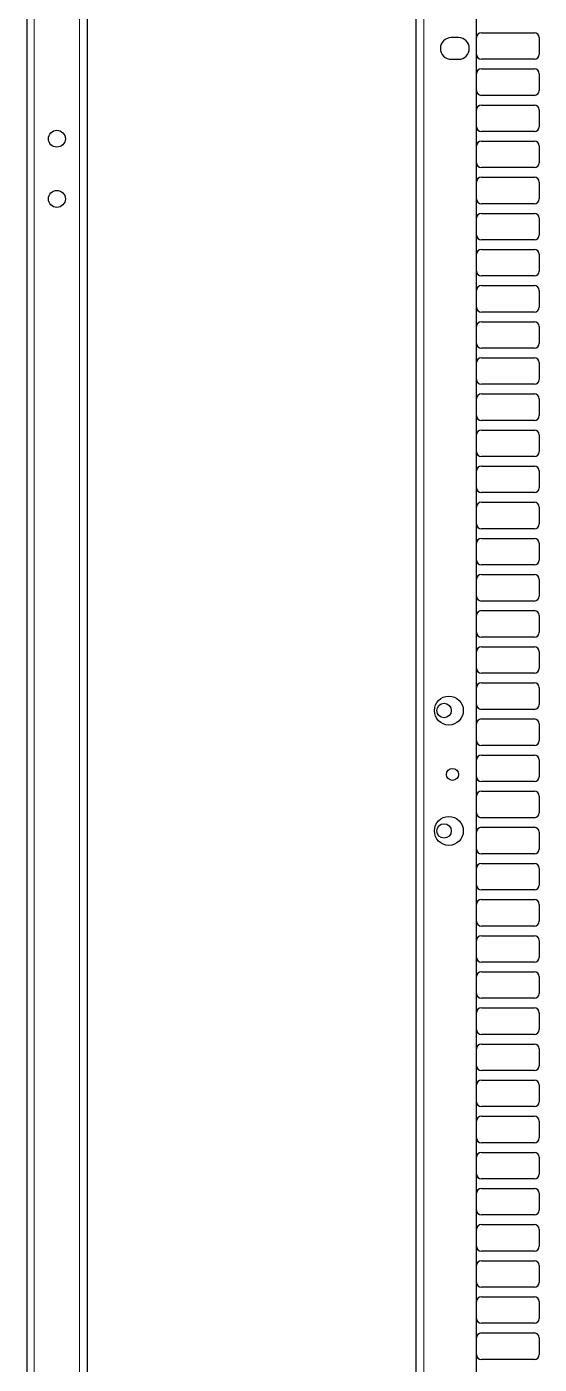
# Model space of a CAD drawing. Header units: millimetres. Extents: x -1039 to 1236, y -456 to 1988.
# Drawn here: x 124 to 336, y 252 to 808 of the extents above; entities that cross this region are included whole.
import ezdxf

# ---------------------------------------------------------------- set-up
doc = ezdxf.new("R2010")
doc.units = ezdxf.units.MM

msp = doc.modelspace()

# ---------------------------------------------------------------- linework, layer by layer
at = {"color": 8, "linetype": 'Continuous', "lineweight": 18}
for p, q in [((126.7, 1840.06), (126.7, -219.31)), ((145.5, -234.46), (145.5, 1840.06)), ((288.33, -242.94), (288.33, 1810.86))]:
    msp.add_line(p, q, dxfattribs=at)
at = {"color": 7, "linetype": 'Continuous', "lineweight": 25}
for p, q in [((148.6, 1840.06), (148.6, -231.56)), ((285.23, -242.94), (285.23, 1840.06)), ((123.6, 1810.86), (123.6, -223.94)), ((310.23, -242.94), (310.23, 1810.86)), ((302.73, 803.06), (299.73, 803.06)), ((312.23, 805.06), (334.23, 805.06)), ((336.23, 803.06), (336.23, 796.06)), ((299.73, 794.06), (302.73, 794.06)), ((334.23, 794.06), (312.23, 794.06)), ((312.23, 790.06), (334.23, 790.06)), ((336.23, 788.06), (336.23, 781.06)), ((334.23, 779.06), (312.23, 779.06)), ((312.23, 775.06), (334.23, 775.06)), ((336.23, 773.06), (336.23, 766.06)), ((334.23, 764.06), (312.23, 764.06)), ((312.23, 760.06), (334.23, 760.06)), ((336.23, 758.06), (336.23, 751.06)), ((334.23, 749.06), (312.23, 749.06)), ((312.23, 745.06), (334.23, 745.06)), ((336.23, 743.06), (336.23, 736.06)), ((334.23, 734.06), (312.23, 734.06)), ((312.23, 730.06), (334.23, 730.06)), ((336.23, 728.06), (336.23, 721.06)), ((334.23, 719.06), (312.23, 719.06)), ((312.23, 715.06), (334.23, 715.06)), ((336.23, 713.06), (336.23, 706.06)), ((334.23, 704.06), (312.23, 704.06)), ((312.23, 700.06), (334.23, 700.06)), ((336.23, 698.06), (336.23, 691.06)), ((334.23, 689.06), (312.23, 689.06)), ((312.23, 685.06), (334.23, 685.06)), ((336.23, 683.06), (336.23, 676.06)), ((334.23, 674.06), (312.23, 674.06)), ((312.23, 670.06), (334.23, 670.06)), ((336.23, 668.06), (336.23, 661.06)), ((334.23, 659.06), (312.23, 659.06)), ((312.23, 655.06), (334.23, 655.06)), ((336.23, 653.06), (336.23, 646.06)), ((334.23, 644.06), (312.23, 644.06)), ((312.23, 640.06), (334.23, 640.06)), ((336.23, 638.06), (336.23, 631.06)), ((334.23, 629.06), (312.23, 629.06)), ((312.23, 625.06), (334.23, 625.06)), ((336.23, 623.06), (336.23, 616.06)), ((334.23, 614.06), (312.23, 614.06)), ((312.23, 610.06), (334.23, 610.06)), ((336.23, 608.06), (336.23, 601.06)), ((334.23, 599.06), (312.23, 599.06)), ((312.23, 595.06), (334.23, 595.06)), ((336.23, 593.06), (336.23, 586.06)), ((334.23, 584.06), (312.23, 584.06)), ((312.23, 580.06), (334.23, 580.06)), ((336.23, 578.06), (336.23, 571.06)), ((334.23, 569.06), (312.23, 569.06)), ((312.23, 565.06), (334.23, 565.06)), ((336.23, 563.06), (336.23, 556.06)), ((334.23, 554.06), (312.23, 554.06)), ((312.23, 550.06), (334.23, 550.06)), ((336.23, 548.06), (336.23, 541.06)), ((334.23, 539.06), (312.23, 539.06)), ((312.23, 535.06), (334.23, 535.06)), ((336.23, 533.06), (336.23, 526.06)), ((334.23, 524.06), (312.23, 524.06)), ((312.23, 520.06), (334.23, 520.06)), ((336.23, 518.06), (336.23, 511.06)), ((334.23, 509.06), (312.23, 509.06)), ((312.23, 505.06), (334.23, 505.06)), ((336.23, 503.06), (336.23, 496.06)), ((334.23, 494.06), (312.23, 494.06)), ((312.23, 490.06), (334.23, 490.06)), ((336.23, 488.06), (336.23, 481.06)), ((334.23, 479.06), (312.23, 479.06)), ((312.23, 475.06), (334.23, 475.06)), ((336.23, 473.06), (336.23, 466.06)), ((334.23, 464.06), (312.23, 464.06)), ((312.23, 460.06), (334.23, 460.06)), ((336.23, 458.06), (336.23, 451.06)), ((334.23, 449.06), (312.23, 449.06)), ((312.23, 445.06), (334.23, 445.06)), ((336.23, 443.06), (336.23, 436.06)), ((334.23, 434.06), (312.23, 434.06)), ((312.23, 430.06), (334.23, 430.06)), ((336.23, 428.06), (336.23, 421.06)), ((334.23, 419.06), (312.23, 419.06)), ((312.23, 415.06), (334.23, 415.06)), ((336.23, 413.06), (336.23, 406.06)), ((334.23, 404.06), (312.23, 404.06)), ((312.23, 400.06), (334.23, 400.06)), ((336.23, 398.06), (336.23, 391.06)), ((334.23, 389.06), (312.23, 389.06)), ((312.23, 385.06), (334.23, 385.06)), ((336.23, 383.06), (336.23, 376.06)), ((334.23, 374.06), (312.23, 374.06)), ((312.23, 370.06), (334.23, 370.06)), ((336.23, 368.06), (336.23, 361.06)), ((334.23, 359.06), (312.23, 359.06)), ((312.23, 355.06), (334.23, 355.06)), ((336.23, 353.06), (336.23, 346.06)), ((334.23, 344.06), (312.23, 344.06)), ((312.23, 340.06), (334.23, 340.06)), ((336.23, 338.06), (336.23, 331.06)), ((334.23, 329.06), (312.23, 329.06)), ((312.23, 325.06), (334.23, 325.06)), ((336.23, 323.06), (336.23, 316.06)), ((334.23, 314.06), (312.23, 314.06)), ((312.23, 310.06), (334.23, 310.06)), ((336.23, 308.06), (336.23, 301.06)), ((334.23, 299.06), (312.23, 299.06)), ((312.23, 295.06), (334.23, 295.06)), ((336.23, 293.06), (336.23, 286.06)), ((334.23, 284.06), (312.23, 284.06)), ((312.23, 280.06), (334.23, 280.06)), ((336.23, 278.06), (336.23, 271.06)), ((334.23, 269.06), (312.23, 269.06)), ((312.23, 265.06), (334.23, 265.06)), ((336.23, 263.06), (336.23, 256.06)), ((334.23, 254.06), (312.23, 254.06))]:
    msp.add_line(p, q, dxfattribs=at)
for centre, radius in [((136.1, 761.06), 3.5), ((136.1, 736.06), 3.5), ((298.73, 523.56), 6), ((296.73, 523.56), 3), ((300.23, 497.06), 2.5), ((298.73, 473.56), 6), ((296.73, 473.56), 3)]:
    msp.add_circle(centre, radius, dxfattribs=at)
for centre, radius, start, end in [((299.73, 798.56), 4.5, 90, 270), ((302.73, 798.56), 4.5, 270, 90), ((312.23, 803.06), 2, 90, 180), ((334.23, 803.06), 2, 0, 90), ((312.23, 796.06), 2, 180, 270), ((334.23, 796.06), 2, 270, 0), ((312.23, 788.06), 2, 90, 180), ((334.23, 788.06), 2, 0, 90), ((312.23, 781.06), 2, 180, 270), ((334.23, 781.06), 2, 270, 0), ((312.23, 773.06), 2, 90, 180), ((334.23, 773.06), 2, 0, 90), ((312.23, 766.06), 2, 180, 270), ((334.23, 766.06), 2, 270, 0), ((312.23, 758.06), 2, 90, 180), ((334.23, 758.06), 2, 0, 90), ((312.23, 751.06), 2, 180, 270), ((334.23, 751.06), 2, 270, 0), ((312.23, 743.06), 2, 90, 180), ((334.23, 743.06), 2, 0, 90), ((312.23, 736.06), 2, 180, 270), ((334.23, 736.06), 2, 270, 0), ((312.23, 728.06), 2, 90, 180), ((334.23, 728.06), 2, 0, 90), ((312.23, 721.06), 2, 180, 270), ((334.23, 721.06), 2, 270, 0), ((312.23, 713.06), 2, 90, 180), ((334.23, 713.06), 2, 0, 90), ((312.23, 706.06), 2, 180, 270), ((334.23, 706.06), 2, 270, 0), ((312.23, 698.06), 2, 90, 180), ((334.23, 698.06), 2, 0, 90), ((312.23, 691.06), 2, 180, 270), ((334.23, 691.06), 2, 270, 0), ((312.23, 683.06), 2, 90, 180), ((334.23, 683.06), 2, 0, 90), ((312.23, 676.06), 2, 180, 270), ((334.23, 676.06), 2, 270, 0), ((312.23, 668.06), 2, 90, 180), ((334.23, 668.06), 2, 0, 90), ((312.23, 661.06), 2, 180, 270), ((334.23, 661.06), 2, 270, 0), ((312.23, 653.06), 2, 90, 180), ((334.23, 653.06), 2, 0, 90), ((312.23, 646.06), 2, 180, 270), ((334.23, 646.06), 2, 270, 0), ((312.23, 638.06), 2, 90, 180), ((334.23, 638.06), 2, 0, 90), ((312.23, 631.06), 2, 180, 270), ((334.23, 631.06), 2, 270, 0), ((312.23, 623.06), 2, 90, 180), ((334.23, 623.06), 2, 0, 90), ((312.23, 616.06), 2, 180, 270), ((334.23, 616.06), 2, 270, 0), ((312.23, 608.06), 2, 90, 180), ((334.23, 608.06), 2, 0, 90), ((312.23, 601.06), 2, 180, 270), ((334.23, 601.06), 2, 270, 0), ((312.23, 593.06), 2, 90, 180), ((334.23, 593.06), 2, 0, 90), ((312.23, 586.06), 2, 180, 270), ((334.23, 586.06), 2, 270, 0), ((312.23, 578.06), 2, 90, 180), ((334.23, 578.06), 2, 0, 90), ((312.23, 571.06), 2, 180, 270), ((334.23, 571.06), 2, 270, 0), ((312.23, 563.06), 2, 90, 180), ((334.23, 563.06), 2, 0, 90), ((312.23, 556.06), 2, 180, 270), ((334.23, 556.06), 2, 270, 0), ((312.23, 548.06), 2, 90, 180), ((334.23, 548.06), 2, 0, 90), ((312.23, 541.06), 2, 180, 270), ((334.23, 541.06), 2, 270, 0), ((312.23, 533.06), 2, 90, 180), ((334.23, 533.06), 2, 0, 90), ((312.23, 526.06), 2, 180, 270), ((334.23, 526.06), 2, 270, 0), ((312.23, 518.06), 2, 90, 180), ((334.23, 518.06), 2, 0, 90), ((312.23, 511.06), 2, 180, 270), ((334.23, 511.06), 2, 270, 0), ((312.23, 503.06), 2, 90, 180), ((334.23, 503.06), 2, 0, 90), ((312.23, 496.06), 2, 180, 270), ((334.23, 496.06), 2, 270, 0), ((312.23, 488.06), 2, 90, 180), ((334.23, 488.06), 2, 0, 90), ((312.23, 481.06), 2, 180, 270), ((334.23, 481.06), 2, 270, 0), ((312.23, 473.06), 2, 90, 180), ((334.23, 473.06), 2, 0, 90), ((312.23, 466.06), 2, 180, 270), ((334.23, 466.06), 2, 270, 0), ((312.23, 458.06), 2, 90, 180), ((334.23, 458.06), 2, 0, 90), ((312.23, 451.06), 2, 180, 270), ((334.23, 451.06), 2, 270, 0), ((312.23, 443.06), 2, 90, 180), ((334.23, 443.06), 2, 0, 90), ((312.23, 436.06), 2, 180, 270), ((334.23, 436.06), 2, 270, 0), ((312.23, 428.06), 2, 90, 180), ((334.23, 428.06), 2, 0, 90), ((312.23, 421.06), 2, 180, 270), ((334.23, 421.06), 2, 270, 0), ((312.23, 413.06), 2, 90, 180), ((334.23, 413.06), 2, 0, 90), ((312.23, 406.06), 2, 180, 270), ((334.23, 406.06), 2, 270, 0), ((312.23, 398.06), 2, 90, 180), ((334.23, 398.06), 2, 0, 90), ((312.23, 391.06), 2, 180, 270), ((334.23, 391.06), 2, 270, 0), ((312.23, 383.06), 2, 90, 180), ((334.23, 383.06), 2, 0, 90), ((312.23, 376.06), 2, 180, 270), ((334.23, 376.06), 2, 270, 0), ((312.23, 368.06), 2, 90, 180), ((334.23, 368.06), 2, 0, 90), ((312.23, 361.06), 2, 180, 270), ((334.23, 361.06), 2, 270, 0), ((312.23, 353.06), 2, 90, 180), ((334.23, 353.06), 2, 0, 90), ((312.23, 346.06), 2, 180, 270), ((334.23, 346.06), 2, 270, 0), ((312.23, 338.06), 2, 90, 180), ((334.23, 338.06), 2, 0, 90), ((312.23, 331.06), 2, 180, 270), ((334.23, 331.06), 2, 270, 0), ((312.23, 323.06), 2, 90, 180), ((334.23, 323.06), 2, 0, 90), ((312.23, 316.06), 2, 180, 270), ((334.23, 316.06), 2, 270, 0), ((312.23, 308.06), 2, 90, 180), ((334.23, 308.06), 2, 0, 90), ((312.23, 301.06), 2, 180, 270), ((334.23, 301.06), 2, 270, 0), ((312.23, 293.06), 2, 90, 180), ((334.23, 293.06), 2, 0, 90), ((312.23, 286.06), 2, 180, 270), ((334.23, 286.06), 2, 270, 0), ((312.23, 278.06), 2, 90, 180), ((334.23, 278.06), 2, 0, 90), ((312.23, 271.06), 2, 180, 270), ((334.23, 271.06), 2, 270, 0), ((312.23, 263.06), 2, 90, 180), ((334.23, 263.06), 2, 0, 90), ((312.23, 256.06), 2, 180, 270), ((334.23, 256.06), 2, 270, 0)]:
    msp.add_arc(centre, radius, start, end, dxfattribs=at)

doc.saveas('drawing.dxf')
